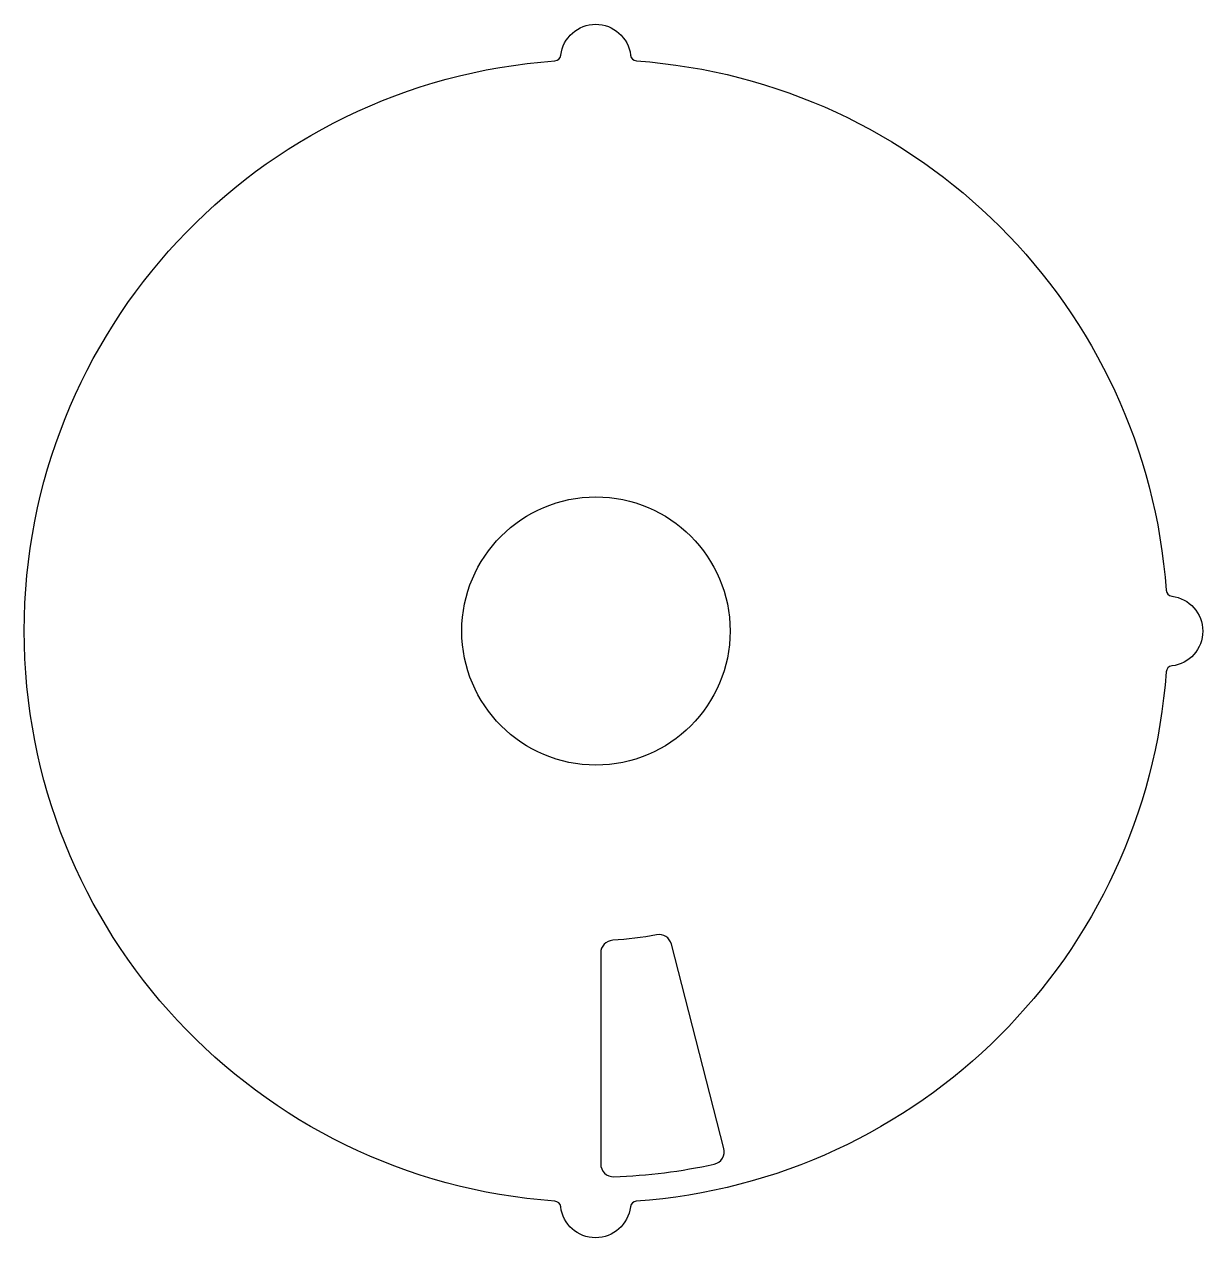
# Model space of a CAD drawing. Header units: millimetres. Extents: x -90 to 95, y -95 to 95.
import ezdxf

# ---------------------------------------------------------------- set-up
doc = ezdxf.new("R2010")
doc.units = ezdxf.units.MM
doc.layers.get('0').update_dxf_attribs({"linetype": 'CONTINUOUS'})

msp = doc.modelspace()

# ---------------------------------------------------------------- linework, layer by layer
for points in [[(-6.44, -89.27, -0.930535), (-6.42, 89.27, 0.359583), (-5.5, 90.15, -0.887852), (5.42, 90.15, 0.359583), (6.34, 89.27, -0.373166), (89.27, 6.37, 0.359583), (90.15, 5.45, -0.887852), (90.15, -5.48, 0.359583), (89.27, -6.4, -0.373136), (6.32, -89.28, 0.359583), (5.4, -90.15, -0.887852), (-5.52, -90.15, 0.359583)], [(0.75, -50.43), (0.75, -83.45, 0.423895), (2.82, -85.45, 0.046395), (18.52, -83.47, 0.423895), (20.03, -81.02), (11.81, -49.03, 0.398345), (9.49, -47.56, -0.035606), (2.64, -48.43, 0.398345)]]:
    msp.add_lwpolyline(points, format="xyb", close=True)
msp.add_circle((0, 0), 21)

doc.saveas('drawing.dxf')
